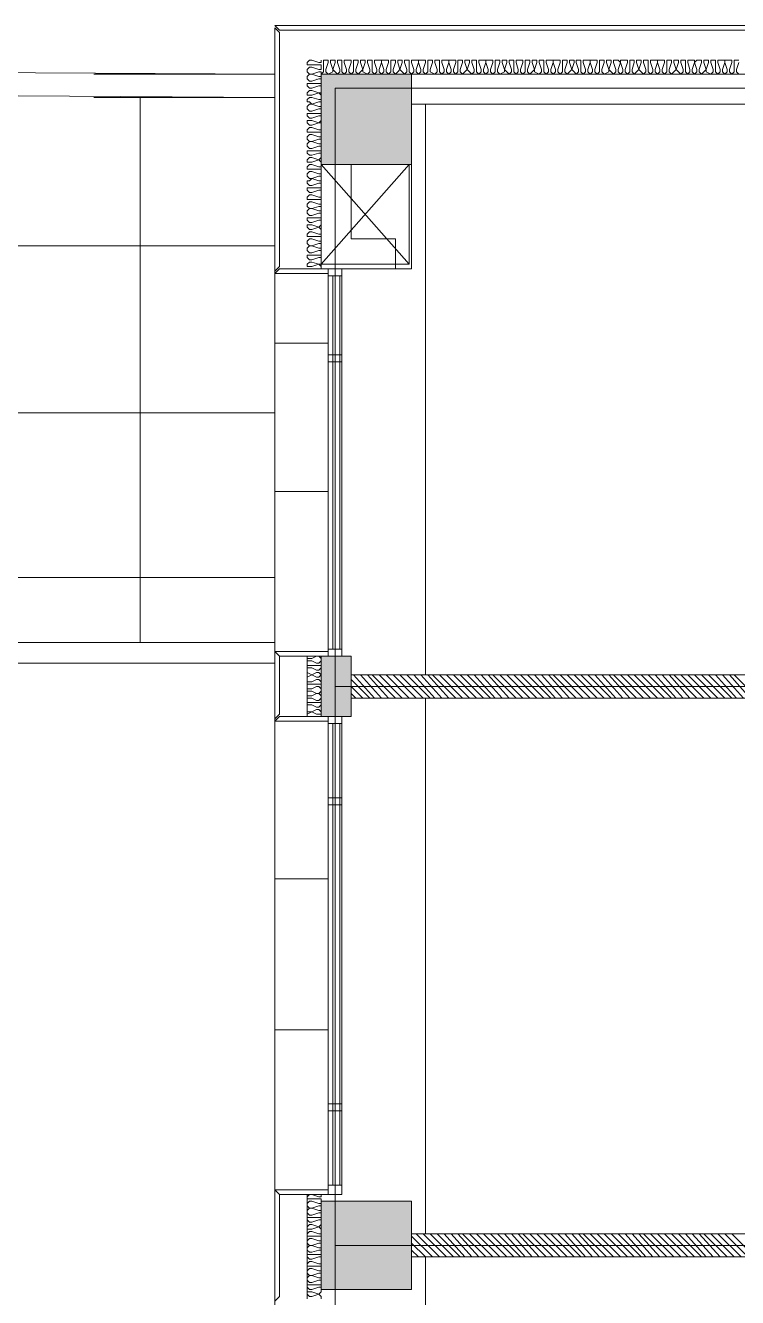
# Model space of a CAD drawing. Header units: millimetres. Extents: x -4011 to 126995, y -1911 to 106700.
# Drawn here: x 60366 to 65137, y 79624 to 88150 of the extents above; entities that cross this region are included whole.
import ezdxf

# ---------------------------------------------------------------- set-up
doc = ezdxf.new("R2010")
doc.units = ezdxf.units.MM
doc.layers.add('PDF_솔리드 채우기', color=7, linetype='Continuous')
doc.layers.add('PDF_형상', color=7, linetype='Continuous')

msp = doc.modelspace()

# ---------------------------------------------------------------- linework, layer by layer
at = {"layer": 'PDF_솔리드 채우기', "transparency": 33554559}
for points in [[(62922.3, 87917.1), (62906.7, 87917.1), (62906.7, 87917.1)], [(62906.7, 87917.1), (62906.7, 87901.6), (62906.7, 87901.6)], [(62937.8, 87917.1), (62922.3, 87917.1), (62922.3, 87917.1)], [(62937.8, 87917.1), (62922.3, 87917.1), (62922.3, 87917.1)], [(62937.8, 87917.1), (62937.8, 87901.6), (62937.8, 87901.6)], [(62269.4, 87823.8), (62253.9, 87808.3), (62253.9, 87808.3)], [(62269.4, 87823.8), (62285, 87808.3), (62285, 87808.3)], [(62347.1, 87823.8), (62953.4, 87823.8), (62953.4, 87823.8)], [(62347.1, 87823.8), (62906.7, 87823.8), (62906.7, 87823.8)], [(62347.1, 87823.8), (62906.7, 87823.8), (62906.7, 87823.8)], [(62347.1, 87823.8), (62906.7, 87823.8), (62906.7, 87823.8)], [(62347.1, 87823.8), (62906.7, 87823.8), (62906.7, 87823.8)], [(62347.1, 87823.8), (62906.7, 87823.8), (62906.7, 87823.8)], [(62347.1, 87823.8), (62906.7, 87823.8), (62906.7, 87823.8)], [(62347.1, 87823.8), (62953.4, 87823.8), (62953.4, 87823.8)], [(62347.1, 87823.8), (62953.4, 87823.8), (62953.4, 87823.8)], [(62347.1, 87823.8), (62347.1, 87808.3), (62347.1, 87808.3)], [(62347.1, 87823.8), (62347.1, 87808.3), (62953.4, 87808.3)], [(62347.1, 87823.8), (62953.4, 87823.8), (62953.4, 87808.3)], [(62906.7, 87901.6), (62922.3, 87854.9), (62922.3, 87854.9)], [(62922.3, 87823.8), (62906.7, 87823.8), (62906.7, 87823.8)], [(62906.7, 87823.8), (62953.4, 87823.8), (62953.4, 87823.8)], [(62906.7, 87823.8), (62953.4, 87823.8), (62953.4, 87823.8)], [(62906.7, 87823.8), (62953.4, 87823.8), (62953.4, 87823.8)], [(62906.7, 87823.8), (62953.4, 87823.8), (62953.4, 87823.8)], [(62906.7, 87823.8), (62953.4, 87823.8), (62953.4, 87823.8)], [(62906.7, 87823.8), (62953.4, 87823.8), (62953.4, 87823.8)], [(62922.3, 87854.9), (62922.3, 87839.4), (62922.3, 87839.4)], [(62922.3, 87839.4), (62922.3, 87823.8), (62922.3, 87823.8)], [(62922.3, 87839.4), (62922.3, 87823.8), (62922.3, 87823.8)], [(62937.8, 87901.6), (62953.4, 87901.6), (62953.4, 87901.6)], [(62953.4, 87901.6), (62937.8, 87901.6), (62937.8, 87901.6)], [(62937.8, 87901.6), (62937.8, 87854.9), (62937.8, 87854.9)], [(62937.8, 87854.9), (62937.8, 87839.4), (62937.8, 87839.4)], [(62937.8, 87839.4), (62937.8, 87823.8), (62937.8, 87823.8)], [(62937.8, 87823.8), (62953.4, 87823.8), (62953.4, 87823.8)], [(62253.9, 87808.3), (62253.9, 87792.7), (62253.9, 87792.7)], [(62253.9, 87792.7), (62253.9, 87777.2), (62253.9, 87777.2)], [(62253.9, 87777.2), (62269.4, 87777.2), (62269.4, 87777.2)], [(62269.4, 87777.2), (62285, 87777.2), (62285, 87777.2)], [(62285, 87808.3), (62316.1, 87808.3), (62316.1, 87808.3)], [(62300.5, 87777.2), (62285, 87777.2), (62285, 87777.2)], [(62316.1, 87792.7), (62300.5, 87777.2), (62300.5, 87777.2)], [(62316.1, 87808.3), (62331.6, 87808.3), (62331.6, 87808.3)], [(62331.6, 87792.7), (62316.1, 87792.7), (62316.1, 87792.7)], [(62347.1, 87808.3), (62331.6, 87808.3), (62331.6, 87808.3)], [(62331.6, 87792.7), (62347.1, 87792.7), (62347.1, 87792.7)], [(62331.6, 87792.7), (62347.1, 87792.7), (62347.1, 87792.7)], [(62347.1, 87808.3), (62953.4, 87808.3), (62953.4, 87808.3)], [(62347.1, 87808.3), (62953.4, 87808.3), (62953.4, 87808.3)], [(62347.1, 87808.3), (62953.4, 87808.3), (62953.4, 87808.3)], [(62347.1, 87808.3), (62953.4, 87808.3), (62953.4, 87808.3)], [(62347.1, 87808.3), (62953.4, 87808.3), (62953.4, 87808.3)], [(62347.1, 87808.3), (62953.4, 87808.3), (62953.4, 87808.3)], [(62347.1, 87808.3), (62347.1, 87792.7), (62953.4, 87792.7)], [(62347.1, 87808.3), (62953.4, 87808.3), (62953.4, 87792.7)], [(62347.1, 87792.7), (62953.4, 87792.7), (62953.4, 87792.7)], [(62347.1, 87792.7), (62953.4, 87792.7), (62953.4, 87792.7)], [(62347.1, 87792.7), (62953.4, 87792.7), (62953.4, 87792.7)], [(62347.1, 87792.7), (62953.4, 87792.7), (62953.4, 87792.7)], [(62347.1, 87792.7), (62953.4, 87792.7), (62953.4, 87792.7)], [(62347.1, 87792.7), (62953.4, 87792.7), (62953.4, 87792.7)], [(62347.1, 87792.7), (62953.4, 87792.7), (62953.4, 87792.7)], [(62347.1, 87792.7), (62953.4, 87792.7), (62953.4, 87792.7)], [(62347.1, 87792.7), (62953.4, 87792.7), (62953.4, 87792.7)], [(62347.1, 87792.7), (62953.4, 87792.7), (62953.4, 87792.7)], [(62347.1, 87792.7), (62953.4, 87792.7), (62953.4, 87792.7)], [(62347.1, 87792.7), (62953.4, 87792.7), (62953.4, 87792.7)], [(62347.1, 87792.7), (62347.1, 87777.2), (62347.1, 87777.2)], [(62347.1, 87792.7), (62347.1, 87777.2), (62953.4, 87777.2)], [(62347.1, 87792.7), (62953.4, 87792.7), (62953.4, 87777.2)], [(62347.1, 87777.2), (62953.4, 87777.2), (62953.4, 87777.2)], [(62347.1, 87777.2), (62953.4, 87777.2), (62953.4, 87777.2)], [(62347.1, 87777.2), (62953.4, 87777.2), (62953.4, 87777.2)], [(62347.1, 87777.2), (62953.4, 87777.2), (62953.4, 87777.2)], [(62347.1, 87777.2), (62953.4, 87777.2), (62953.4, 87777.2)], [(62347.1, 87777.2), (62953.4, 87777.2), (62953.4, 87777.2)], [(62347.1, 87777.2), (62953.4, 87777.2), (62953.4, 87777.2)], [(62347.1, 87777.2), (62953.4, 87777.2), (62953.4, 87777.2)], [(62347.1, 87777.2), (62953.4, 87777.2), (62953.4, 87777.2)], [(62347.1, 87777.2), (62953.4, 87777.2), (62953.4, 87777.2)], [(62347.1, 87777.2), (62953.4, 87777.2), (62953.4, 87777.2)], [(62347.1, 87777.2), (62953.4, 87777.2), (62953.4, 87777.2)], [(62347.1, 87777.2), (62347.1, 87217.6), (62953.4, 87217.6)], [(62347.1, 87777.2), (62953.4, 87777.2), (62953.4, 87217.6)], [(62347.1, 87217.6), (62953.4, 87217.6), (62953.4, 87217.6)], [(62347.1, 83922.3), (62549.2, 83922.3), (62549.2, 83922.3)], [(62347.1, 83922.3), (62347.1, 83518.1), (62549.2, 83518.1)], [(62347.1, 83922.3), (62549.2, 83922.3), (62549.2, 83518.1)], [(62347.1, 83518.1), (62549.2, 83518.1), (62549.2, 83518.1)], [(62347.1, 80269.4), (62953.4, 80269.4), (62953.4, 80269.4)], [(62347.1, 80269.4), (62347.1, 79678.8), (62953.4, 79678.8)], [(62347.1, 80269.4), (62953.4, 80269.4), (62953.4, 79678.8)], [(62347.1, 79678.8), (62953.4, 79678.8), (62953.4, 79678.8)]]:
    msp.add_solid(points, dxfattribs=at)
at = {"layer": 'PDF_형상', "lineweight": 5}
for points in [[(72326.4, 88150.3), (72295.3, 88119.2), (62067.4, 88119.2), (62036.3, 88150.3)], [(62067.4, 86533.7), (62036.3, 86502.6), (62036.3, 88134.7), (62067.4, 88103.6)], [(62285, 87823.8), (62331.6, 87808.3), (62347.1, 87808.3), (62347.1, 87823.8), (62347.1, 87839.4), (62331.6, 87839.4)], [(62953.4, 87823.8), (62347.1, 87823.8), (62347.1, 87217.6), (62953.4, 87217.6)], [(62751.3, 87901.6), (62735.7, 87854.9), (62735.7, 87839.4), (62751.3, 87823.8), (62766.8, 87839.4), (62766.8, 87854.9)], [(63000, 87901.6), (62984.5, 87854.9), (62984.5, 87839.4), (63000, 87823.8), (63015.5, 87839.4), (63015.5, 87854.9)], [(63202.1, 87901.6), (63186.5, 87854.9), (63186.5, 87839.4), (63202.1, 87823.8), (63217.6, 87839.4), (63217.6, 87854.9)], [(63450.8, 87901.6), (63435.2, 87854.9), (63435.2, 87839.4), (63450.8, 87823.8), (63466.3, 87839.4), (63466.3, 87854.9)], [(63901.6, 87901.6), (63886, 87854.9), (63886, 87839.4), (63901.6, 87823.8), (63917.1, 87839.4), (63917.1, 87854.9)], [(64150.3, 87901.6), (64134.7, 87854.9), (64134.7, 87839.4), (64150.3, 87823.8), (64165.8, 87839.4), (64165.8, 87854.9)], [(64352.3, 87901.6), (64336.8, 87854.9), (64336.8, 87839.4), (64352.3, 87823.8), (64367.9, 87839.4), (64367.9, 87854.9)], [(64601, 87901.6), (64585.5, 87854.9), (64585.5, 87839.4), (64601, 87823.8), (64616.6, 87839.4), (64616.6, 87854.9)], [(64849.7, 87901.6), (64834.2, 87854.9), (64834.2, 87839.4), (64849.7, 87823.8), (64865.3, 87839.4), (64865.3, 87854.9)], [(65051.8, 87901.6), (65036.3, 87854.9), (65036.3, 87839.4), (65051.8, 87823.8), (65067.4, 87839.4), (65067.4, 87854.9)], [(71720.2, 83720.2), (62440.4, 83720.2), (62440.4, 87730.6), (71720.2, 87730.6)], [(62285, 87621.8), (62331.6, 87606.2), (62347.1, 87606.2), (62347.1, 87621.8), (62347.1, 87637.3), (62331.6, 87637.3)], [(62285, 87373.1), (62331.6, 87357.5), (62347.1, 87357.5), (62347.1, 87373.1), (62347.1, 87388.6), (62331.6, 87388.6)], [(62285, 87124.3), (62331.6, 87108.8), (62347.1, 87108.8), (62347.1, 87124.3), (62347.1, 87139.9), (62331.6, 87139.9)], [(62937.8, 87217.6), (62937.8, 86549.2), (62347.1, 86549.2)], [(62285, 86922.3), (62331.6, 86906.7), (62347.1, 86906.7), (62347.1, 86922.3), (62347.1, 86937.8), (62331.6, 86937.8)], [(62285, 86673.6), (62331.6, 86658), (62347.1, 86658), (62347.1, 86673.6), (62347.1, 86689.1), (62331.6, 86689.1)], [(62067.4, 86518.1), (62036.3, 86487), (62393.8, 86487), (62393.8, 86518.1)], [(62487, 86518.1), (62487, 86471.5), (62393.8, 86471.5), (62393.8, 86518.1)], [(62393.8, 85896.4), (62393.8, 85943), (62487, 85943), (62487, 85896.4)], [(62067.4, 83533.7), (62036.3, 83502.6), (62036.3, 83953.4), (62067.4, 83922.3)], [(62067.4, 83922.3), (62036.3, 83953.4), (62393.8, 83953.4), (62393.8, 83922.3)], [(62285, 83906.7), (62316.1, 83922.3), (62331.6, 83922.3), (62347.1, 83906.7), (62347.1, 83891.2), (62331.6, 83875.6), (62316.1, 83875.6), (62285, 83891.2), (62253.9, 83891.2), (62253.9, 83875.6), (62253.9, 83860.1), (62285, 83860.1), (62316.1, 83860.1), (62331.6, 83860.1), (62347.1, 83860.1), (62347.1, 83844.6), (62331.6, 83829), (62316.1, 83829), (62285, 83844.6), (62253.9, 83844.6), (62253.9, 83829), (62253.9, 83813.5), (62285, 83797.9), (62253.9, 83782.4), (62253.9, 83766.8), (62253.9, 83751.3), (62285, 83751.3), (62316.1, 83766.8), (62331.6, 83766.8), (62347.1, 83751.3), (62347.1, 83735.8), (62331.6, 83735.8), (62316.1, 83735.8), (62285, 83735.8), (62253.9, 83735.8), (62253.9, 83720.2), (62253.9, 83704.7), (62285, 83704.7), (62316.1, 83720.2), (62331.6, 83720.2), (62347.1, 83704.7), (62347.1, 83689.1), (62331.6, 83673.6), (62316.1, 83673.6), (62285, 83689.1), (62253.9, 83689.1), (62253.9, 83673.6), (62253.9, 83658), (62285, 83658), (62316.1, 83673.6), (62331.6, 83673.6), (62347.1, 83658), (62347.1, 83642.5), (62331.6, 83626.9), (62316.1, 83626.9), (62285, 83642.5), (62253.9, 83642.5), (62253.9, 83626.9), (62253.9, 83611.4), (62285, 83611.4), (62316.1, 83611.4), (62331.6, 83611.4), (62347.1, 83611.4), (62347.1, 83595.9), (62331.6, 83580.3), (62316.1, 83580.3), (62285, 83595.9), (62253.9, 83595.9), (62253.9, 83580.3), (62253.9, 83549.2), (62285, 83549.2), (62253.9, 83533.7), (62253.9, 83518.1), (62253.9, 83922.3), (62253.9, 83906.7)], [(62347.1, 83922.3), (62549.2, 83922.3), (62549.2, 83518.1), (62347.1, 83518.1)], [(62487, 83968.9), (62487, 83922.3), (62393.8, 83922.3), (62393.8, 83968.9)], [(62285, 83797.9), (62316.1, 83782.4), (62331.6, 83782.4), (62347.1, 83797.9), (62331.6, 83813.5), (62316.1, 83813.5)], [(71720.2, 79974.1), (62440.4, 79974.1), (62440.4, 83720.2), (71720.2, 83720.2)], [(62285, 83549.2), (62316.1, 83533.7), (62331.6, 83533.7), (62347.1, 83533.7), (62347.1, 83549.2), (62331.6, 83564.8), (62316.1, 83564.8)], [(62067.4, 83518.1), (62036.3, 83487), (62393.8, 83487), (62393.8, 83518.1)], [(62487, 83471.5), (62487, 83518.1), (62393.8, 83518.1), (62393.8, 83471.5)], [(62487, 82927.5), (62487, 82974.1), (62393.8, 82974.1), (62393.8, 82927.5)], [(62487, 80875.6), (62487, 80922.3), (62393.8, 80922.3), (62393.8, 80875.6)], [(62067.4, 80316.1), (62036.3, 80347.1), (62393.8, 80347.1), (62393.8, 80316.1)], [(62067.4, 79632.1), (62036.3, 79601), (62036.3, 80347.1), (62067.4, 80316.1)], [(62487, 80316.1), (62487, 80378.2), (62393.8, 80378.2), (62393.8, 80316.1)], [(62285, 80222.8), (62331.6, 80207.3), (62347.1, 80207.3), (62347.1, 80222.8), (62347.1, 80238.3), (62331.6, 80238.3)], [(62953.4, 80269.4), (62347.1, 80269.4), (62347.1, 79678.8), (62953.4, 79678.8)], [(62285, 79974.1), (62331.6, 79958.5), (62347.1, 79958.5), (62347.1, 79974.1), (62347.1, 79989.6), (62331.6, 79989.6)], [(71720.2, 76228), (62440.4, 76228), (62440.4, 79974.1), (71720.2, 79974.1)], [(62285, 79772), (62331.6, 79756.5), (62347.1, 79756.5), (62347.1, 79772), (62347.1, 79787.6), (62331.6, 79787.6)]]:
    msp.add_lwpolyline(points, close=True, dxfattribs=at)
for points in [[(62036.3, 83875.6), (62036.3, 87823.8), (45202.1, 87917.1)], [(62347.1, 86518.1), (62347.1, 86533.7), (62331.6, 86549.2), (62285, 86533.7), (62269.4, 86533.7), (62253.9, 86533.7), (62253.9, 86549.2), (62269.4, 86564.8), (62285, 86564.8), (62331.6, 86549.2), (62347.1, 86549.2), (62347.1, 86580.3), (62347.1, 86595.8), (62331.6, 86595.8), (62285, 86580.3), (62269.4, 86580.3), (62253.9, 86595.8), (62253.9, 86611.4), (62269.4, 86611.4), (62285, 86611.4), (62331.6, 86611.4), (62347.1, 86611.4), (62347.1, 86626.9), (62347.1, 86642.5), (62331.6, 86642.5), (62285, 86626.9), (62269.4, 86626.9), (62253.9, 86642.5), (62253.9, 86658), (62269.4, 86673.6), (62285, 86673.6), (62269.4, 86673.6), (62253.9, 86689.1), (62253.9, 86704.7), (62269.4, 86720.2), (62285, 86720.2), (62331.6, 86704.7), (62347.1, 86704.7), (62347.1, 86720.2), (62347.1, 86735.7), (62331.6, 86735.7), (62285, 86735.7), (62269.4, 86735.7), (62253.9, 86735.7), (62253.9, 86751.3), (62269.4, 86766.8), (62285, 86766.8), (62331.6, 86751.3), (62347.1, 86751.3), (62347.1, 86766.8), (62347.1, 86782.4), (62331.6, 86797.9), (62285, 86782.4), (62269.4, 86782.4), (62253.9, 86797.9), (62253.9, 86813.5), (62269.4, 86813.5), (62285, 86813.5), (62331.6, 86797.9), (62347.1, 86813.5), (62347.1, 86829), (62347.1, 86844.6), (62331.6, 86844.6), (62285, 86829), (62269.4, 86829), (62253.9, 86844.6), (62253.9, 86860.1), (62269.4, 86860.1), (62285, 86860.1), (62331.6, 86860.1), (62347.1, 86860.1), (62347.1, 86875.6), (62347.1, 86891.2), (62331.6, 86891.2), (62285, 86875.6), (62269.4, 86875.6), (62253.9, 86891.2), (62253.9, 86906.7), (62269.4, 86922.3), (62285, 86922.3), (62269.4, 86922.3), (62253.9, 86937.8), (62253.9, 86953.4), (62269.4, 86968.9), (62285, 86968.9), (62331.6, 86953.4), (62347.1, 86953.4), (62347.1, 86968.9), (62347.1, 86984.5), (62331.6, 86984.5), (62285, 86984.5), (62269.4, 86984.5), (62253.9, 86984.5), (62253.9, 87000), (62269.4, 87015.5), (62285, 87015.5), (62331.6, 87000), (62347.1, 87000), (62347.1, 87015.5), (62347.1, 87046.6), (62331.6, 87046.6), (62285, 87031.1), (62269.4, 87031.1), (62253.9, 87046.6), (62253.9, 87062.2), (62269.4, 87062.2), (62285, 87062.2), (62331.6, 87062.2), (62347.1, 87062.2), (62347.1, 87077.7), (62347.1, 87093.3), (62331.6, 87093.3), (62285, 87077.7), (62269.4, 87077.7), (62253.9, 87093.3), (62253.9, 87108.8), (62269.4, 87108.8), (62285, 87124.3), (62269.4, 87124.3), (62253.9, 87139.9), (62253.9, 87155.4), (62269.4, 87171), (62285, 87171), (62331.6, 87155.4), (62347.1, 87155.4), (62347.1, 87171), (62347.1, 87186.5), (62331.6, 87186.5), (62285, 87186.5), (62269.4, 87186.5), (62253.9, 87186.5), (62253.9, 87202.1), (62269.4, 87217.6), (62285, 87217.6), (62331.6, 87202.1), (62347.1, 87202.1), (62347.1, 87217.6), (62347.1, 87233.2), (62331.6, 87248.7), (62285, 87233.2), (62269.4, 87233.2), (62253.9, 87233.2), (62253.9, 87248.7), (62269.4, 87264.2), (62285, 87264.2), (62331.6, 87248.7), (62347.1, 87264.2), (62347.1, 87279.8), (62347.1, 87295.3), (62331.6, 87295.3), (62285, 87279.8), (62269.4, 87279.8), (62253.9, 87295.3), (62253.9, 87310.9), (62269.4, 87310.9), (62285, 87310.9), (62331.6, 87310.9), (62347.1, 87310.9), (62347.1, 87326.4), (62347.1, 87342), (62331.6, 87342), (62285, 87326.4), (62269.4, 87326.4), (62253.9, 87342), (62253.9, 87357.5), (62269.4, 87373.1), (62285, 87373.1), (62269.4, 87373.1), (62253.9, 87388.6), (62253.9, 87404.1), (62269.4, 87419.7), (62285, 87419.7), (62331.6, 87404.1), (62347.1, 87404.1), (62347.1, 87419.7), (62347.1, 87435.2), (62331.6, 87435.2), (62285, 87435.2), (62269.4, 87435.2), (62253.9, 87435.2), (62253.9, 87450.8), (62269.4, 87466.3), (62285, 87466.3), (62331.6, 87450.8), (62347.1, 87450.8), (62347.1, 87466.3), (62347.1, 87497.4), (62331.6, 87497.4), (62285, 87481.9), (62269.4, 87481.9), (62253.9, 87497.4), (62253.9, 87512.9), (62269.4, 87512.9), (62285, 87512.9), (62331.6, 87497.4), (62347.1, 87512.9), (62347.1, 87528.5), (62347.1, 87544), (62331.6, 87544), (62285, 87528.5), (62269.4, 87528.5), (62253.9, 87544), (62253.9, 87559.6), (62269.4, 87559.6), (62285, 87559.6), (62331.6, 87559.6), (62347.1, 87559.6), (62347.1, 87575.1), (62347.1, 87590.7), (62331.6, 87590.7), (62285, 87575.1), (62269.4, 87575.1), (62253.9, 87590.7), (62253.9, 87606.2), (62269.4, 87621.8), (62285, 87621.8), (62269.4, 87637.3), (62253.9, 87637.3), (62253.9, 87652.8), (62269.4, 87668.4), (62285, 87668.4), (62331.6, 87652.8), (62347.1, 87652.8), (62347.1, 87668.4), (62347.1, 87683.9), (62331.6, 87699.5), (62285, 87683.9), (62269.4, 87683.9), (62253.9, 87683.9), (62253.9, 87699.5), (62269.4, 87715), (62285, 87715), (62331.6, 87699.5), (62347.1, 87699.5), (62347.1, 87730.6), (62347.1, 87746.1), (62331.6, 87746.1), (62285, 87730.6), (62269.4, 87730.6), (62253.9, 87746.1), (62253.9, 87761.7), (62269.4, 87761.7), (62285, 87761.7), (62331.6, 87761.7), (62347.1, 87761.7), (62347.1, 87777.2), (62347.1, 87792.7), (62331.6, 87792.7), (62285, 87777.2), (62269.4, 87777.2), (62253.9, 87792.7), (62253.9, 87808.3), (62269.4, 87823.8), (62285, 87823.8), (62269.4, 87823.8), (62253.9, 87839.4), (62253.9, 87854.9), (62269.4, 87870.5), (62285, 87870.5), (62331.6, 87854.9), (62347.1, 87854.9), (62347.1, 87870.5), (62347.1, 87886), (62331.6, 87886), (62285, 87886), (62269.4, 87886), (62253.9, 87886), (62253.9, 87901.6), (62269.4, 87917.1), (62285, 87917.1), (62331.6, 87901.6), (62347.1, 87901.6), (62347.1, 87917.1)], [(65145.1, 87917.1), (65129.5, 87917.1), (65114, 87917.1), (65114, 87901.6), (65114, 87854.9), (65114, 87839.4), (65098.4, 87823.8), (65082.9, 87839.4), (65082.9, 87854.9), (65098.4, 87901.6), (65098.4, 87917.1), (65082.9, 87917.1), (65067.4, 87917.1), (65051.8, 87917.1), (65051.8, 87901.6), (65051.8, 87917.1), (65036.3, 87917.1), (65020.7, 87917.1), (65005.2, 87917.1), (65005.2, 87901.6), (65020.7, 87854.9), (65020.7, 87839.4), (65005.2, 87823.8), (64989.6, 87839.4), (64989.6, 87854.9), (64989.6, 87901.6), (64989.6, 87917.1), (64974.1, 87917.1), (64958.5, 87917.1), (64958.5, 87901.6), (64974.1, 87854.9), (64974.1, 87839.4), (64958.5, 87823.8), (64927.5, 87839.4), (64927.5, 87854.9), (64943, 87901.6), (64943, 87917.1), (64927.5, 87917.1), (64911.9, 87917.1), (64911.9, 87901.6), (64927.5, 87854.9), (64911.9, 87839.4), (64896.4, 87823.8), (64880.8, 87839.4), (64880.8, 87854.9), (64896.4, 87901.6), (64896.4, 87917.1), (64880.8, 87917.1), (64865.3, 87917.1), (64849.7, 87901.6), (64849.7, 87917.1), (64834.2, 87917.1), (64818.7, 87917.1), (64803.1, 87917.1), (64803.1, 87901.6), (64818.7, 87854.9), (64818.7, 87839.4), (64803.1, 87823.8), (64787.6, 87839.4), (64787.6, 87854.9), (64787.6, 87901.6), (64787.6, 87917.1), (64772, 87917.1), (64756.5, 87917.1), (64756.5, 87901.6), (64772, 87854.9), (64772, 87839.4), (64756.5, 87823.8), (64740.9, 87839.4), (64725.4, 87854.9), (64740.9, 87901.6), (64740.9, 87917.1), (64725.4, 87917.1), (64709.8, 87917.1), (64709.8, 87901.6), (64725.4, 87854.9), (64709.8, 87839.4), (64694.3, 87823.8), (64678.8, 87839.4), (64678.8, 87854.9), (64694.3, 87901.6), (64694.3, 87917.1), (64678.8, 87917.1), (64663.2, 87917.1), (64663.2, 87901.6), (64663.2, 87854.9), (64663.2, 87839.4), (64647.7, 87823.8), (64632.1, 87839.4), (64632.1, 87854.9), (64647.7, 87901.6), (64647.7, 87917.1), (64632.1, 87917.1), (64616.6, 87917.1), (64601, 87917.1), (64601, 87901.6), (64601, 87917.1), (64585.5, 87917.1), (64569.9, 87917.1), (64554.4, 87917.1), (64554.4, 87901.6), (64569.9, 87854.9), (64569.9, 87839.4), (64554.4, 87823.8), (64538.9, 87839.4), (64538.9, 87854.9), (64538.9, 87901.6), (64538.9, 87917.1), (64523.3, 87917.1), (64507.8, 87917.1), (64507.8, 87901.6), (64523.3, 87854.9), (64523.3, 87839.4), (64507.8, 87823.8), (64492.2, 87839.4), (64476.7, 87854.9), (64492.2, 87901.6), (64492.2, 87917.1), (64476.7, 87917.1), (64461.1, 87917.1), (64461.1, 87901.6), (64476.7, 87854.9), (64461.1, 87839.4), (64445.6, 87823.8), (64430.1, 87839.4), (64430.1, 87854.9), (64445.6, 87901.6), (64445.6, 87917.1), (64430.1, 87917.1), (64414.5, 87917.1), (64414.5, 87901.6), (64414.5, 87854.9), (64414.5, 87839.4), (64399, 87823.8), (64383.4, 87839.4), (64383.4, 87854.9), (64399, 87901.6), (64399, 87917.1), (64383.4, 87917.1), (64367.9, 87917.1), (64352.3, 87917.1), (64352.3, 87901.6), (64336.8, 87917.1), (64321.2, 87917.1), (64305.7, 87917.1), (64305.7, 87901.6), (64321.2, 87854.9), (64321.2, 87839.4), (64305.7, 87823.8), (64290.2, 87839.4), (64274.6, 87854.9), (64290.2, 87901.6), (64290.2, 87917.1), (64274.6, 87917.1), (64259.1, 87917.1), (64259.1, 87901.6), (64274.6, 87854.9), (64274.6, 87839.4), (64243.5, 87823.8), (64228, 87839.4), (64228, 87854.9), (64243.5, 87901.6), (64243.5, 87917.1), (64228, 87917.1), (64212.4, 87917.1), (64212.4, 87901.6), (64212.4, 87854.9), (64212.4, 87839.4), (64196.9, 87823.8), (64181.3, 87839.4), (64181.3, 87854.9), (64196.9, 87901.6), (64196.9, 87917.1), (64181.3, 87917.1), (64165.8, 87917.1), (64150.3, 87917.1), (64150.3, 87901.6), (64150.3, 87917.1), (64134.7, 87917.1), (64119.2, 87917.1), (64103.6, 87917.1), (64103.6, 87901.6), (64119.2, 87854.9), (64119.2, 87839.4), (64103.6, 87823.8), (64088.1, 87839.4), (64088.1, 87854.9), (64088.1, 87901.6), (64088.1, 87917.1), (64072.5, 87917.1), (64057, 87917.1), (64057, 87901.6), (64072.5, 87854.9), (64072.5, 87839.4), (64057, 87823.8), (64041.5, 87839.4), (64025.9, 87854.9), (64041.5, 87901.6), (64041.5, 87917.1), (64025.9, 87917.1), (64010.4, 87917.1), (64010.4, 87901.6), (64025.9, 87854.9), (64010.4, 87839.4), (63994.8, 87823.8), (63979.3, 87839.4), (63979.3, 87854.9), (63994.8, 87901.6), (63994.8, 87917.1), (63979.3, 87917.1), (63963.7, 87917.1), (63963.7, 87901.6), (63963.7, 87854.9), (63963.7, 87839.4), (63948.2, 87823.8), (63932.6, 87839.4), (63932.6, 87854.9), (63948.2, 87901.6), (63948.2, 87917.1), (63932.6, 87917.1), (63917.1, 87917.1), (63901.6, 87917.1), (63901.6, 87901.6), (63901.6, 87917.1), (63886, 87917.1), (63870.5, 87917.1), (63854.9, 87917.1), (63854.9, 87901.6), (63870.5, 87854.9), (63870.5, 87839.4), (63854.9, 87823.8), (63839.4, 87839.4), (63839.4, 87854.9), (63839.4, 87901.6), (63839.4, 87917.1), (63823.8, 87917.1), (63808.3, 87917.1), (63808.3, 87901.6), (63823.8, 87854.9), (63823.8, 87839.4), (63808.3, 87823.8), (63777.2, 87839.4), (63777.2, 87854.9), (63792.7, 87901.6), (63792.7, 87917.1), (63777.2, 87917.1), (63761.7, 87917.1), (63761.7, 87901.6), (63777.2, 87854.9), (63761.7, 87839.4), (63746.1, 87823.8), (63730.6, 87839.4), (63730.6, 87854.9), (63746.1, 87901.6), (63746.1, 87917.1), (63730.6, 87917.1), (63715, 87917.1), (63715, 87901.6), (63715, 87854.9), (63715, 87839.4), (63699.5, 87823.8), (63683.9, 87839.4), (63683.9, 87854.9), (63699.5, 87901.6), (63699.5, 87917.1), (63683.9, 87917.1), (63668.4, 87917.1), (63652.9, 87917.1), (63652.9, 87901.6), (63668.4, 87854.9), (63668.4, 87839.4), (63652.9, 87823.8), (63637.3, 87839.4), (63637.3, 87854.9), (63637.3, 87901.6), (63637.3, 87917.1), (63621.8, 87917.1), (63606.2, 87917.1), (63606.2, 87901.6), (63621.8, 87854.9), (63621.8, 87839.4), (63606.2, 87823.8), (63590.7, 87839.4), (63575.1, 87854.9), (63590.7, 87901.6), (63590.7, 87917.1), (63575.1, 87917.1), (63559.6, 87917.1), (63559.6, 87901.6), (63575.1, 87854.9), (63575.1, 87839.4), (63544, 87823.8), (63528.5, 87839.4), (63528.5, 87854.9), (63544, 87901.6), (63544, 87917.1), (63528.5, 87917.1), (63513, 87917.1), (63513, 87901.6), (63513, 87854.9), (63513, 87839.4), (63497.4, 87823.8), (63481.9, 87839.4), (63481.9, 87854.9), (63497.4, 87901.6), (63497.4, 87917.1), (63481.9, 87917.1), (63466.3, 87917.1), (63450.8, 87917.1), (63450.8, 87901.6), (63450.8, 87917.1), (63435.2, 87917.1), (63419.7, 87917.1), (63404.1, 87917.1), (63404.1, 87901.6), (63419.7, 87854.9), (63419.7, 87839.4), (63404.1, 87823.8), (63388.6, 87839.4), (63388.6, 87854.9), (63388.6, 87901.6), (63388.6, 87917.1), (63373.1, 87917.1), (63357.5, 87917.1), (63357.5, 87901.6), (63373.1, 87854.9), (63373.1, 87839.4), (63357.5, 87823.8), (63342, 87839.4), (63326.4, 87854.9), (63342, 87901.6), (63342, 87917.1), (63326.4, 87917.1), (63310.9, 87917.1), (63310.9, 87901.6), (63326.4, 87854.9), (63310.9, 87839.4), (63295.3, 87823.8), (63279.8, 87839.4), (63279.8, 87854.9), (63295.3, 87901.6), (63295.3, 87917.1), (63279.8, 87917.1), (63264.2, 87917.1), (63264.2, 87901.6), (63264.2, 87854.9), (63264.2, 87839.4), (63248.7, 87823.8), (63233.2, 87839.4), (63233.2, 87854.9), (63248.7, 87901.6), (63248.7, 87917.1), (63233.2, 87917.1), (63217.6, 87917.1), (63202.1, 87917.1), (63202.1, 87901.6), (63202.1, 87917.1), (63186.5, 87917.1), (63171, 87917.1), (63155.4, 87917.1), (63155.4, 87901.6), (63171, 87854.9), (63171, 87839.4), (63155.4, 87823.8), (63139.9, 87839.4), (63139.9, 87854.9), (63139.9, 87901.6), (63139.9, 87917.1), (63124.4, 87917.1), (63108.8, 87917.1), (63108.8, 87901.6), (63124.4, 87854.9), (63124.4, 87839.4), (63108.8, 87823.8), (63077.7, 87839.4), (63077.7, 87854.9), (63093.3, 87901.6), (63093.3, 87917.1), (63077.7, 87917.1), (63062.2, 87917.1), (63062.2, 87901.6), (63062.2, 87854.9), (63062.2, 87839.4), (63046.6, 87823.8), (63031.1, 87839.4), (63031.1, 87854.9), (63046.6, 87901.6), (63046.6, 87917.1), (63031.1, 87917.1), (63015.5, 87917.1), (63000, 87917.1), (63000, 87901.6), (63000, 87917.1), (62984.5, 87917.1), (62968.9, 87917.1), (62953.4, 87917.1), (62953.4, 87901.6), (62968.9, 87854.9), (62968.9, 87839.4), (62953.4, 87823.8), (62937.8, 87839.4), (62937.8, 87854.9), (62937.8, 87901.6), (62937.8, 87917.1), (62922.3, 87917.1), (62906.7, 87917.1), (62906.7, 87901.6), (62922.3, 87854.9), (62922.3, 87839.4), (62906.7, 87823.8), (62891.2, 87839.4), (62875.6, 87854.9), (62891.2, 87901.6), (62891.2, 87917.1), (62875.6, 87917.1), (62860.1, 87917.1), (62860.1, 87901.6), (62875.6, 87854.9), (62860.1, 87839.4), (62844.6, 87823.8), (62829, 87839.4), (62829, 87854.9), (62844.6, 87901.6), (62844.6, 87917.1), (62829, 87917.1), (62813.5, 87917.1), (62813.5, 87901.6), (62813.5, 87854.9), (62813.5, 87839.4), (62797.9, 87823.8), (62782.4, 87839.4), (62782.4, 87854.9), (62797.9, 87901.6), (62797.9, 87917.1), (62782.4, 87917.1), (62766.8, 87917.1), (62751.3, 87917.1), (62751.3, 87901.6), (62751.3, 87917.1), (62735.7, 87917.1), (62720.2, 87917.1), (62704.7, 87917.1), (62704.7, 87901.6), (62720.2, 87854.9), (62720.2, 87839.4), (62704.7, 87823.8), (62689.1, 87839.4), (62689.1, 87854.9), (62689.1, 87901.6), (62689.1, 87917.1), (62673.6, 87917.1), (62658, 87917.1), (62658, 87901.6), (62673.6, 87854.9), (62673.6, 87839.4), (62658, 87823.8), (62626.9, 87839.4), (62626.9, 87854.9), (62642.5, 87901.6), (62642.5, 87917.1), (62626.9, 87917.1), (62611.4, 87917.1), (62611.4, 87901.6), (62626.9, 87854.9), (62611.4, 87839.4), (62595.9, 87823.8), (62580.3, 87839.4), (62580.3, 87854.9), (62595.9, 87901.6), (62595.9, 87917.1), (62580.3, 87917.1), (62564.8, 87917.1), (62564.8, 87901.6), (62564.8, 87854.9), (62564.8, 87839.4), (62549.2, 87823.8), (62533.7, 87839.4), (62533.7, 87854.9), (62549.2, 87901.6), (62549.2, 87917.1), (62533.7, 87917.1), (62518.1, 87917.1), (62502.6, 87917.1), (62502.6, 87901.6), (62518.1, 87854.9), (62518.1, 87839.4), (62502.6, 87823.8), (62487, 87839.4), (62487, 87854.9), (62487, 87901.6), (62487, 87917.1), (62471.5, 87917.1), (62456, 87917.1), (62456, 87901.6), (62471.5, 87854.9), (62471.5, 87839.4), (62456, 87823.8), (62440.4, 87839.4), (62424.9, 87854.9), (62440.4, 87901.6), (62440.4, 87917.1), (62424.9, 87917.1), (62409.3, 87917.1), (62409.3, 87901.6), (62424.9, 87854.9), (62424.9, 87839.4), (62393.8, 87823.8), (62378.2, 87839.4), (62378.2, 87854.9), (62393.8, 87901.6), (62393.8, 87917.1), (62378.2, 87917.1), (62362.7, 87917.1), (62362.7, 87901.6), (62362.7, 87854.9), (62362.7, 87839.4), (62347.1, 87823.8)], [(62036.3, 87823.8), (60823.8, 87823.8)], [(62953.4, 87823.8), (71098.4, 87823.8)], [(65145.1, 87823.8), (65129.5, 87839.4), (65129.5, 87854.9), (65145.1, 87901.6)], [(60823.8, 84015.5), (62036.3, 84015.5), (45171, 84015.5), (45186.5, 87777.2), (62036.3, 87668.4), (60823.8, 87668.4)], [(61134.7, 84015.5), (61134.7, 87668.4)], [(62440.4, 61228), (62440.4, 87730.6), (80953.4, 87730.6), (80953.4, 65269.4)], [(62953.4, 87621.8), (71098.4, 87621.8)], [(63046.6, 83797.9), (63046.6, 87621.8)], [(62549.2, 87217.6), (62549.2, 86720.2), (62844.6, 86720.2), (62844.6, 86518.1), (62347.1, 86518.1), (62347.1, 87217.6), (62937.8, 86549.2)], [(62953.4, 87217.6), (62953.4, 86518.1), (62487, 86518.1), (62487, 83922.3)], [(45186.5, 86673.6), (62036.3, 86673.6), (60823.8, 86673.6)], [(62036.3, 86502.6), (62036.3, 60994.8)], [(62393.8, 86518.1), (62393.8, 83922.3)], [(62424.9, 86471.5), (62424.9, 83968.9)], [(62471.5, 86471.5), (62471.5, 83968.9)], [(62393.8, 86020.7), (62036.3, 86020.7)], [(45186.5, 85554.4), (62036.3, 85554.4), (60823.8, 85554.4)], [(62393.8, 85025.9), (62036.3, 85025.9)], [(45171, 84450.8), (62036.3, 84450.8), (60823.8, 84450.8)], [(45171, 83875.6), (62036.3, 83875.6), (60823.8, 83875.6)], [(62549.2, 83797.9), (71658, 83797.9)], [(62549.2, 83766.8), (62673.6, 83642.5)], [(62564.8, 83797.9), (62704.7, 83642.5)], [(62611.4, 83797.9), (62751.3, 83642.5)], [(62658, 83797.9), (62797.9, 83642.5)], [(62689.1, 83797.9), (62844.6, 83642.5)], [(62735.7, 83797.9), (62891.2, 83642.5)], [(62782.4, 83797.9), (62937.8, 83642.5)], [(62829, 83797.9), (62984.5, 83642.5)], [(62875.6, 83797.9), (63031.1, 83642.5)], [(62922.3, 83797.9), (63077.7, 83642.5)], [(62968.9, 83797.9), (63108.8, 83642.5)], [(63015.5, 83797.9), (63155.4, 83642.5)], [(63062.2, 83797.9), (63202.1, 83642.5)], [(63093.3, 83797.9), (63248.7, 83642.5)], [(63139.9, 83797.9), (63295.3, 83642.5)], [(63186.5, 83797.9), (63342, 83642.5)], [(63233.2, 83797.9), (63388.6, 83642.5)], [(63279.8, 83797.9), (63435.2, 83642.5)], [(63326.4, 83797.9), (63481.9, 83642.5)], [(63373.1, 83797.9), (63513, 83642.5)], [(63419.7, 83797.9), (63559.6, 83642.5)], [(63466.3, 83797.9), (63606.2, 83642.5)], [(63497.4, 83797.9), (63652.9, 83642.5)], [(63544, 83797.9), (63699.5, 83642.5)], [(63590.7, 83797.9), (63746.1, 83642.5)], [(63637.3, 83797.9), (63792.7, 83642.5)], [(63683.9, 83797.9), (63839.4, 83642.5)], [(63730.6, 83797.9), (63886, 83642.5)], [(63777.2, 83797.9), (63917.1, 83642.5)], [(63823.8, 83797.9), (63963.7, 83642.5)], [(63870.5, 83797.9), (64010.4, 83642.5)], [(63901.6, 83797.9), (64057, 83642.5)], [(63948.2, 83797.9), (64103.6, 83642.5)], [(63994.8, 83797.9), (64150.3, 83642.5)], [(64041.5, 83797.9), (64196.9, 83642.5)], [(64088.1, 83797.9), (64243.5, 83642.5)], [(64134.7, 83797.9), (64290.2, 83642.5)], [(64181.3, 83797.9), (64321.2, 83642.5)], [(64228, 83797.9), (64367.9, 83642.5)], [(64274.6, 83797.9), (64414.5, 83642.5)], [(64305.7, 83797.9), (64461.1, 83642.5)], [(64352.3, 83797.9), (64507.8, 83642.5)], [(64399, 83797.9), (64554.4, 83642.5)], [(64445.6, 83797.9), (64601, 83642.5)], [(64492.2, 83797.9), (64647.7, 83642.5)], [(64538.9, 83797.9), (64694.3, 83642.5)], [(64585.5, 83797.9), (64725.4, 83642.5)], [(64632.1, 83797.9), (64772, 83642.5)], [(64678.8, 83797.9), (64818.7, 83642.5)], [(64709.8, 83797.9), (64865.3, 83642.5)], [(64756.5, 83797.9), (64911.9, 83642.5)], [(64803.1, 83797.9), (64958.5, 83642.5)], [(64849.7, 83797.9), (65005.2, 83642.5)], [(64896.4, 83797.9), (65051.8, 83642.5)], [(64943, 83797.9), (65098.4, 83642.5)], [(64989.6, 83797.9), (65129.5, 83642.5)], [(65036.3, 83797.9), (65176.2, 83642.5)], [(65082.9, 83797.9), (65222.8, 83642.5)], [(65114, 83797.9), (65269.4, 83642.5)], [(62549.2, 83720.2), (62626.9, 83642.5)], [(62549.2, 83673.6), (62580.3, 83642.5)], [(62549.2, 83642.5), (71658, 83642.5), (71797.9, 83487)], [(63046.6, 80051.8), (63046.6, 83642.5)], [(62393.8, 80316.1), (62393.8, 83518.1)], [(62424.9, 80378.2), (62424.9, 83471.5)], [(62471.5, 80378.2), (62471.5, 83471.5)], [(62487, 80316.1), (62487, 83518.1)], [(62393.8, 82430), (62036.3, 82430)], [(62393.8, 81419.7), (62036.3, 81419.7)], [(62253.9, 79616.6), (62253.9, 80316.1)], [(62347.1, 79616.6), (62347.1, 79632.1), (62331.6, 79647.7), (62285, 79632.1), (62269.4, 79632.1), (62253.9, 79647.7), (62253.9, 79663.2), (62269.4, 79663.2), (62285, 79663.2), (62331.6, 79647.7), (62347.1, 79663.2), (62347.1, 79678.8), (62347.1, 79694.3), (62331.6, 79694.3), (62285, 79678.8), (62269.4, 79678.8), (62253.9, 79694.3), (62253.9, 79709.8), (62269.4, 79709.8), (62285, 79709.8), (62331.6, 79709.8), (62347.1, 79709.8), (62347.1, 79725.4), (62347.1, 79740.9), (62331.6, 79740.9), (62285, 79725.4), (62269.4, 79725.4), (62253.9, 79740.9), (62253.9, 79756.5), (62269.4, 79772), (62285, 79772), (62269.4, 79772), (62253.9, 79787.6), (62253.9, 79803.1), (62269.4, 79818.7), (62285, 79818.7), (62331.6, 79803.1), (62347.1, 79803.1), (62347.1, 79818.7), (62347.1, 79834.2), (62331.6, 79834.2), (62285, 79834.2), (62269.4, 79834.2), (62253.9, 79834.2), (62253.9, 79849.7), (62269.4, 79865.3), (62285, 79865.3), (62331.6, 79849.7), (62347.1, 79849.7), (62347.1, 79865.3), (62347.1, 79896.4), (62331.6, 79896.4), (62285, 79880.8), (62269.4, 79880.8), (62253.9, 79896.4), (62253.9, 79911.9), (62269.4, 79911.9), (62285, 79911.9), (62331.6, 79911.9), (62347.1, 79911.9), (62347.1, 79927.5), (62347.1, 79943), (62331.6, 79943), (62285, 79927.5), (62269.4, 79927.5), (62253.9, 79943), (62253.9, 79958.5), (62269.4, 79974.1), (62285, 79974.1), (62269.4, 79974.1), (62253.9, 79989.6), (62253.9, 80005.2), (62269.4, 80020.7), (62285, 80020.7), (62331.6, 80005.2), (62347.1, 80005.2), (62347.1, 80020.7), (62347.1, 80036.3), (62331.6, 80036.3), (62285, 80036.3), (62269.4, 80036.3), (62253.9, 80036.3), (62253.9, 80051.8), (62269.4, 80067.4), (62285, 80067.4), (62331.6, 80051.8), (62347.1, 80051.8), (62347.1, 80067.4), (62347.1, 80082.9), (62331.6, 80098.4), (62285, 80082.9), (62269.4, 80082.9), (62253.9, 80082.9), (62253.9, 80098.4), (62269.4, 80114), (62285, 80114), (62331.6, 80098.4), (62347.1, 80114), (62347.1, 80129.5), (62347.1, 80145.1), (62331.6, 80145.1), (62285, 80129.5), (62269.4, 80129.5), (62253.9, 80145.1), (62253.9, 80160.6), (62269.4, 80160.6), (62285, 80160.6), (62331.6, 80160.6), (62347.1, 80160.6), (62347.1, 80176.2), (62347.1, 80191.7), (62331.6, 80191.7), (62285, 80176.2), (62269.4, 80176.2), (62253.9, 80191.7), (62253.9, 80207.3), (62269.4, 80222.8), (62285, 80222.8), (62269.4, 80222.8), (62253.9, 80238.3), (62253.9, 80253.9), (62269.4, 80269.4), (62285, 80269.4), (62331.6, 80253.9), (62347.1, 80253.9), (62347.1, 80269.4), (62347.1, 80285), (62331.6, 80285), (62285, 80285), (62269.4, 80285), (62253.9, 80285), (62253.9, 80300.5), (62269.4, 80316.1), (62285, 80316.1), (62331.6, 80300.5), (62347.1, 80300.5), (62347.1, 80316.1)], [(71098.4, 80051.8), (62953.4, 80051.8)], [(62953.4, 80036.3), (63093.3, 79896.4)], [(62953.4, 79989.6), (63046.6, 79896.4), (63046.6, 76305.7)], [(62984.5, 80051.8), (63139.9, 79896.4)], [(63031.1, 80051.8), (63186.5, 79896.4)], [(63077.7, 80051.8), (63233.2, 79896.4)], [(63124.4, 80051.8), (63279.8, 79896.4)], [(63171, 80051.8), (63310.9, 79896.4)], [(63217.6, 80051.8), (63357.5, 79896.4)], [(63264.2, 80051.8), (63404.1, 79896.4)], [(63295.3, 80051.8), (63450.8, 79896.4)], [(63342, 80051.8), (63497.4, 79896.4)], [(63388.6, 80051.8), (63544, 79896.4)], [(63435.2, 80051.8), (63590.7, 79896.4)], [(63481.9, 80051.8), (63637.3, 79896.4)], [(63528.5, 80051.8), (63683.9, 79896.4)], [(63575.1, 80051.8), (63715, 79896.4)], [(63621.8, 80051.8), (63761.7, 79896.4)], [(63668.4, 80051.8), (63808.3, 79896.4)], [(63699.5, 80051.8), (63854.9, 79896.4)], [(63746.1, 80051.8), (63901.6, 79896.4)], [(63792.7, 80051.8), (63948.2, 79896.4)], [(63839.4, 80051.8), (63994.8, 79896.4)], [(63886, 80051.8), (64041.5, 79896.4)], [(63932.6, 80051.8), (64088.1, 79896.4)], [(63979.3, 80051.8), (64119.2, 79896.4)], [(64025.9, 80051.8), (64165.8, 79896.4)], [(64072.5, 80051.8), (64212.4, 79896.4)], [(64103.6, 80051.8), (64259.1, 79896.4)], [(64150.3, 80051.8), (64305.7, 79896.4)], [(64196.9, 80051.8), (64352.3, 79896.4)], [(64243.5, 80051.8), (64399, 79896.4)], [(64290.2, 80051.8), (64445.6, 79896.4)], [(64336.8, 80051.8), (64492.2, 79896.4)], [(64383.4, 80051.8), (64523.3, 79896.4)], [(64430.1, 80051.8), (64569.9, 79896.4)], [(64476.7, 80051.8), (64616.6, 79896.4)], [(64507.8, 80051.8), (64663.2, 79896.4)], [(64554.4, 80051.8), (64709.8, 79896.4)], [(64601, 80051.8), (64756.5, 79896.4)], [(64647.7, 80051.8), (64803.1, 79896.4)], [(64694.3, 80051.8), (64849.7, 79896.4)], [(64740.9, 80051.8), (64896.4, 79896.4)], [(64787.6, 80051.8), (64927.5, 79896.4)], [(64834.2, 80051.8), (64974.1, 79896.4)], [(64880.8, 80051.8), (65020.7, 79896.4)], [(64911.9, 80051.8), (65067.4, 79896.4)], [(64958.5, 80051.8), (65114, 79896.4)], [(65005.2, 80051.8), (65160.6, 79896.4)], [(65051.8, 80051.8), (65207.3, 79896.4)], [(65098.4, 80051.8), (65253.9, 79896.4)], [(62953.4, 79943), (63000, 79896.4)], [(62953.4, 79911.9), (62953.4, 79896.4), (71098.4, 79896.4)]]:
    msp.add_lwpolyline(points, dxfattribs=at)
at = {"layer": 'PDF_형상', "lineweight": 35}
for points in [[(62906.7, 87917.1), (62906.7, 87917.1), (62906.7, 87917.1)], [(62937.8, 87917.1), (62937.8, 87917.1), (62937.8, 87917.1)], [(62937.8, 87917.1), (62937.8, 87917.1), (62937.8, 87917.1)], [(62937.8, 87917.1), (62937.8, 87917.1), (62937.8, 87917.1)], [(62347.1, 87823.8), (62347.1, 87823.8), (62347.1, 87823.8)], [(62347.1, 87823.8), (62347.1, 87823.8), (62347.1, 87823.8)], [(62347.1, 87823.8), (62347.1, 87823.8), (62347.1, 87823.8)], [(62347.1, 87823.8), (62347.1, 87823.8), (62347.1, 87823.8)], [(62347.1, 87823.8), (62347.1, 87823.8), (62347.1, 87823.8)], [(62906.7, 87901.6), (62906.7, 87901.6), (62906.7, 87901.6)], [(62906.7, 87901.6), (62906.7, 87901.6), (62906.7, 87901.6)], [(62906.7, 87823.8), (62906.7, 87823.8), (62906.7, 87823.8)], [(62906.7, 87823.8), (62906.7, 87823.8), (62906.7, 87823.8)], [(62922.3, 87839.4), (62922.3, 87839.4), (62922.3, 87839.4)], [(62922.3, 87839.4), (62922.3, 87839.4), (62922.3, 87839.4)], [(62922.3, 87839.4), (62922.3, 87839.4), (62922.3, 87839.4)], [(62922.3, 87839.4), (62922.3, 87839.4), (62922.3, 87839.4)], [(62922.3, 87839.4), (62922.3, 87839.4), (62922.3, 87839.4)], [(62922.3, 87839.4), (62922.3, 87839.4), (62922.3, 87839.4)], [(62937.8, 87839.4), (62937.8, 87839.4), (62937.8, 87839.4)], [(62937.8, 87839.4), (62937.8, 87839.4), (62937.8, 87839.4)], [(62937.8, 87839.4), (62937.8, 87839.4), (62937.8, 87839.4)], [(62937.8, 87839.4), (62937.8, 87839.4), (62937.8, 87839.4)], [(62937.8, 87823.8), (62937.8, 87823.8), (62937.8, 87823.8)], [(62953.4, 87823.8), (62953.4, 87823.8), (62953.4, 87823.8)], [(62953.4, 87823.8), (62953.4, 87823.8), (62953.4, 87823.8)], [(62953.4, 87823.8), (62953.4, 87823.8), (62953.4, 87823.8)], [(62253.9, 87808.3), (62253.9, 87808.3), (62253.9, 87808.3)], [(62253.9, 87808.3), (62253.9, 87808.3), (62253.9, 87808.3)], [(62253.9, 87808.3), (62253.9, 87808.3), (62253.9, 87808.3)], [(62253.9, 87792.7), (62253.9, 87792.7), (62253.9, 87792.7)], [(62253.9, 87792.7), (62253.9, 87792.7), (62253.9, 87792.7)], [(62253.9, 87792.7), (62253.9, 87792.7), (62253.9, 87792.7)], [(62253.9, 87792.7), (62253.9, 87792.7), (62253.9, 87792.7)], [(62253.9, 87792.7), (62253.9, 87792.7), (62253.9, 87792.7)], [(62253.9, 87792.7), (62253.9, 87792.7), (62253.9, 87792.7)], [(62285, 87777.2), (62285, 87777.2), (62285, 87777.2)], [(62316.1, 87792.7), (62316.1, 87792.7), (62316.1, 87792.7)], [(62316.1, 87792.7), (62316.1, 87792.7), (62316.1, 87792.7)], [(62316.1, 87792.7), (62316.1, 87792.7), (62316.1, 87792.7)], [(62316.1, 87792.7), (62316.1, 87792.7), (62316.1, 87792.7)], [(62331.6, 87808.3), (62331.6, 87808.3), (62331.6, 87808.3)], [(62331.6, 87808.3), (62331.6, 87808.3), (62331.6, 87808.3)], [(62331.6, 87792.7), (62331.6, 87792.7), (62331.6, 87792.7)], [(62331.6, 87792.7), (62331.6, 87792.7), (62331.6, 87792.7)], [(62347.1, 87808.3), (62347.1, 87808.3), (62347.1, 87808.3)], [(62347.1, 87792.7), (62347.1, 87792.7), (62347.1, 87792.7)], [(62347.1, 87792.7), (62347.1, 87792.7), (62347.1, 87792.7)], [(62347.1, 87792.7), (62347.1, 87792.7), (62347.1, 87792.7)], [(62347.1, 87792.7), (62347.1, 87792.7), (62347.1, 87792.7)], [(62347.1, 87792.7), (62347.1, 87792.7), (62347.1, 87792.7)], [(62347.1, 87792.7), (62347.1, 87792.7), (62347.1, 87792.7)], [(62347.1, 87777.2), (62347.1, 87777.2), (62347.1, 87777.2)], [(62347.1, 87777.2), (62347.1, 87777.2), (62347.1, 87777.2)], [(62347.1, 87777.2), (62347.1, 87777.2), (62347.1, 87777.2)], [(62347.1, 87777.2), (62347.1, 87777.2), (62347.1, 87777.2)], [(62347.1, 87777.2), (62347.1, 87777.2), (62347.1, 87777.2)], [(62347.1, 87777.2), (62347.1, 87777.2), (62347.1, 87777.2)], [(62347.1, 87777.2), (62347.1, 87777.2), (62347.1, 87777.2)], [(62347.1, 87777.2), (62347.1, 87777.2), (62347.1, 87777.2)], [(62347.1, 87777.2), (62347.1, 87777.2), (62347.1, 87777.2)]]:
    msp.add_lwpolyline(points, close=True, dxfattribs=at)

doc.saveas('drawing.dxf')
